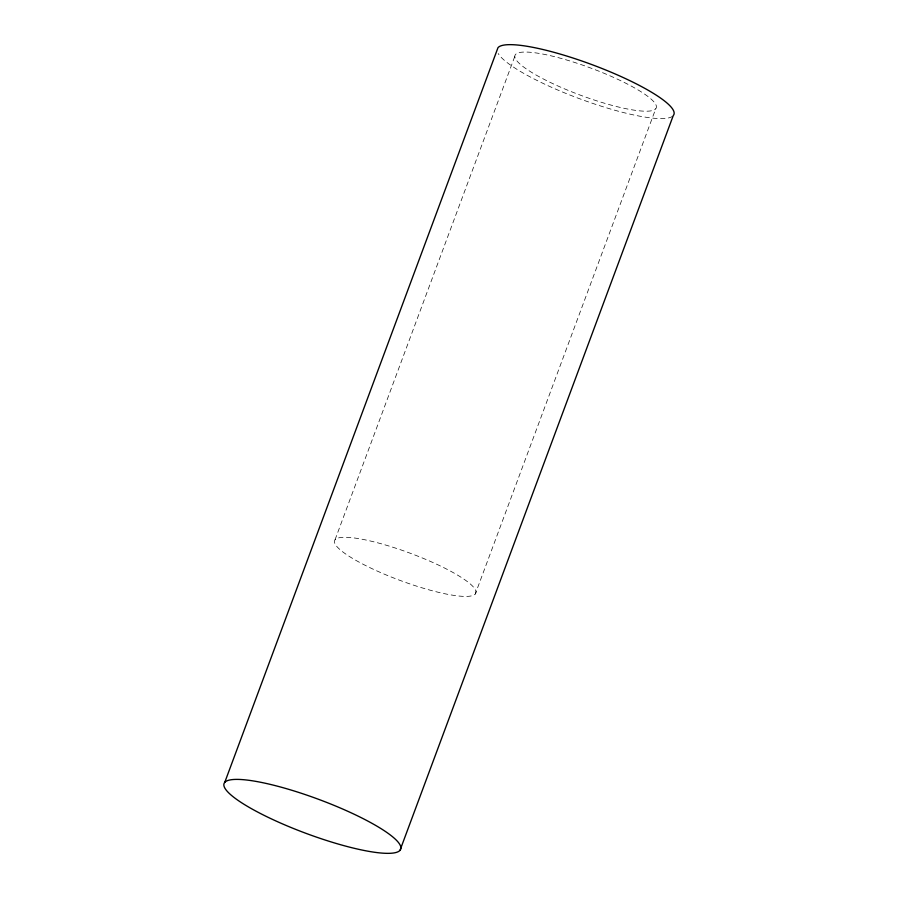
<?xml version="1.0" encoding="UTF-8"?>
<svg xmlns="http://www.w3.org/2000/svg" width="898" height="898" viewBox="0 0 898 898"><rect width="100%" height="100%" fill="white"/><g stroke="black" fill="none" stroke-linecap="round" stroke-linejoin="round"><path stroke-width="0.67" stroke-dasharray="4.49 3.37" d="M335.066 539.687L515.508 54.475M475.289 593.993A75.365 14.514 20.4 0 0 378.754 543.099A75.365 14.514 20.4 0 0 361.49 563.416A75.365 14.514 20.4 0 0 475.289 593.993L655.731 108.781A75.365 14.514 20.4 0 0 559.207 57.887A75.365 14.514 20.4 0 0 541.932 78.216A75.365 14.514 20.4 0 0 655.731 108.781M672.501 116.291A94.2 18.14 20.4 0 1 584.048 100.363A94.2 18.14 20.4 0 1 498.199 53.51"/><path stroke-width="1.35" d="M224.736 782.427L497.986 47.684A94.2 18.14 20.4 0 1 598.09 66.957A94.2 18.14 20.4 0 1 673.264 115.573L400.014 850.316A94.2 18.14 20.4 0 1 257.76 812.106A94.2 18.14 20.4 0 1 279.357 786.693A94.2 18.14 20.4 0 1 400.014 850.316"/></g></svg>
